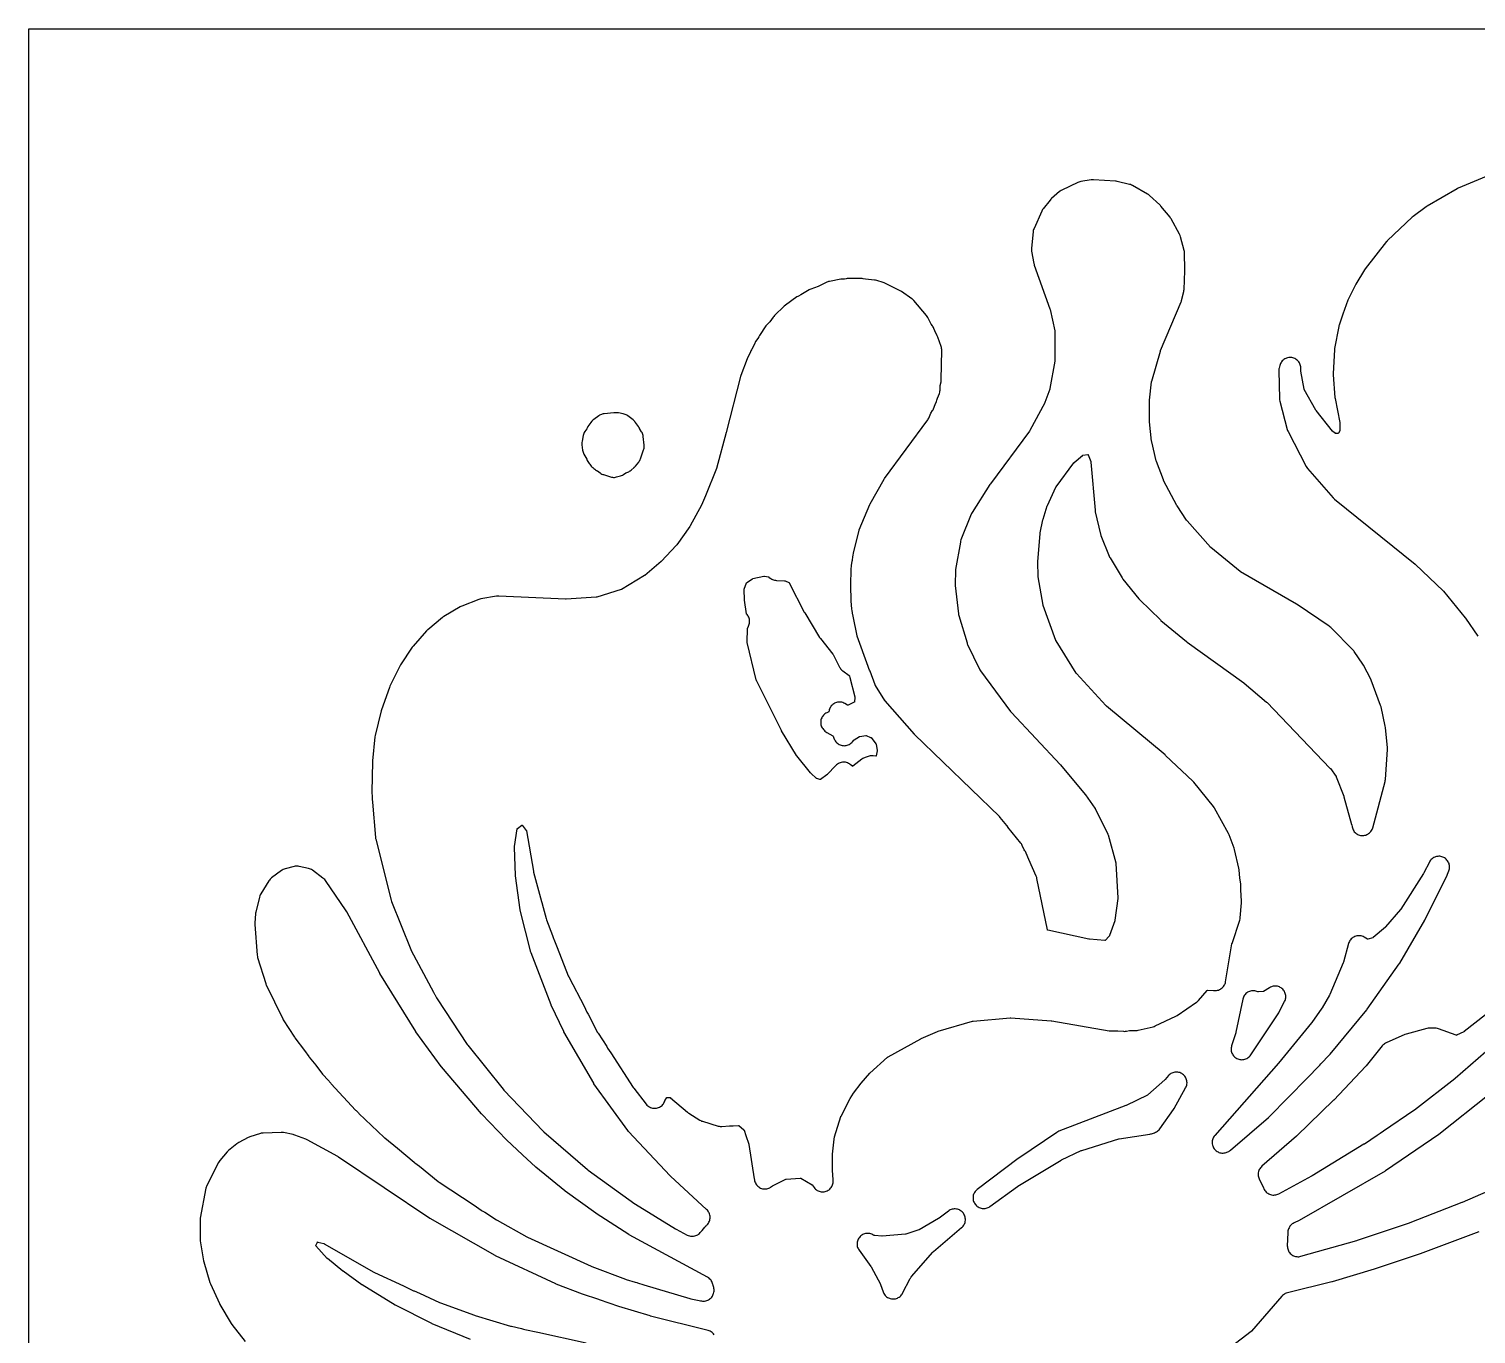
# Model space of a CAD drawing. Header units: millimetres. Extents: x 0 to 300, y 0 to 300.
# Drawn here: x 0 to 163.5, y 152.6 to 300 of the extents above; entities that cross this region are included whole.
import ezdxf

# ---------------------------------------------------------------- set-up
doc = ezdxf.new("R2010")
doc.units = ezdxf.units.MM
doc.layers.add('CUT', color=7, linetype='CONTINUOUS')

msp = doc.modelspace()

# ---------------------------------------------------------------- linework, layer by layer
at = {"layer": 'CUT'}
for points in [[(299.6689, 299.9986), (299.6703, 299.9705), (299.6703, 0.0295), (299.6689, 0.0014), (299.6408, 0), (150.7335, 0), (147.8556, 0), (0.0295, 0), (0.0014, 0.0014), (0, 0.0295), (0, 299.9705), (0.0014, 299.9986), (0.0295, 300), (149.1219, 300), (151.6802, 300), (299.6408, 300)], [(62.7457, 189.5349), (63.0063, 189.0063), (63.0418, 188.9397), (63.1722, 188.7125), (64.2396, 186.6539), (64.2982, 186.553), (65.2743, 185.0488), (65.3322, 184.9479), (65.3746, 184.8794), (65.7308, 184.3453), (68.2659, 180.4384), (68.327, 180.3527), (69.744, 178.5394), (69.821, 178.4502), (69.9064, 178.3691), (69.9993, 178.2967), (70.0988, 178.2337), (70.2041, 178.1808), (70.314, 178.1385), (70.4275, 178.1072), (70.5436, 178.0871), (70.6611, 178.0786), (70.7788, 178.0815), (70.8957, 178.0961), (71.0106, 178.122), (71.1224, 178.159), (71.23, 178.2068), (71.3325, 178.265), (71.4287, 178.3329), (71.5178, 178.4099), (71.5989, 178.4953), (71.6713, 178.5882), (71.7342, 178.6878), (71.7871, 178.793), (71.8294, 178.9029), (71.8397, 178.9402), (71.8487, 178.9675), (71.8516, 178.9762), (71.8672, 179.0032), (72.0511, 179.288), (72.0678, 179.3112), (72.0963, 179.3103), (72.4337, 179.2834), (72.4645, 179.2793), (72.4891, 179.2602), (74.3843, 177.6244), (74.4594, 177.5646), (74.539, 177.511), (75.7962, 176.7367), (75.888, 176.6855), (75.9839, 176.6426), (76.0831, 176.6083), (77.8754, 176.0747), (77.9779, 176.049), (78.0822, 176.0324), (78.1876, 176.0251), (78.2933, 176.0271), (79.1337, 176.0801), (79.5462, 176.1061), (80.1536, 176.1444), (80.1823, 176.1448), (80.2048, 176.127), (80.7585, 175.644), (80.7808, 175.6225), (80.7924, 175.5938), (80.9907, 175.0166), (81.3312, 174.0257), (81.3387, 174.0001), (81.3439, 173.974), (81.9393, 170.1131), (81.9514, 170.0346), (81.9591, 169.9848), (81.9831, 169.868), (82.0185, 169.7542), (82.0651, 169.6445), (82.1223, 169.54), (82.1896, 169.4416), (82.2663, 169.3504), (82.3518, 169.2673), (82.445, 169.193), (82.5451, 169.1284), (82.6512, 169.074), (82.7621, 169.0304), (82.8768, 168.998), (82.9941, 168.9772), (83.113, 168.9681), (83.2321, 168.9708), (83.3504, 168.9854), (83.4667, 169.0116), (83.5798, 169.0492), (83.6886, 169.0978), (83.792, 169.157), (83.8891, 169.2262), (83.9943, 169.3093), (85.5059, 170.0576), (85.5319, 170.069), (85.5601, 170.0725), (87.1303, 170.196), (87.1605, 170.1968), (87.1873, 170.1827), (88.4787, 169.4176), (88.7093, 169.1143), (88.7849, 169.0244), (88.8688, 168.9423), (88.9604, 168.8689), (89.0588, 168.8047), (89.1629, 168.7505), (89.2718, 168.7067), (89.3845, 168.6737), (89.4999, 168.6519), (89.6168, 168.6415), (89.7342, 168.6426), (89.851, 168.6551), (89.9659, 168.679), (90.078, 168.714), (90.1861, 168.7598), (90.2892, 168.816), (90.3864, 168.8819), (90.4766, 168.957), (90.559, 169.0406), (90.6329, 169.1319), (90.6976, 169.2299), (90.7523, 169.3337), (90.7966, 169.4425), (90.8301, 169.555), (90.8524, 169.6703), (90.8634, 169.7872), (90.8629, 169.9046), (90.8509, 170.0214), (90.8491, 170.0299), (90.7834, 171.037), (90.7738, 172.0993), (90.7709, 172.4258), (90.77, 172.5243), (90.7667, 172.8926), (90.9582, 174.5939), (90.9583, 174.5944), (90.9599, 174.602), (90.9614, 174.6091), (91.0166, 174.8735), (91.7262, 177.1452), (91.7315, 177.1598), (91.733, 177.1634), (91.7342, 177.1664), (91.7368, 177.1726), (91.7394, 177.179), (91.7456, 177.1925), (92.7638, 179.1778), (93.151, 179.803), (94.0024, 180.9186), (94.9789, 182.0364), (97.0085, 183.8371), (97.0337, 183.8571), (97.0608, 183.8743), (100.7462, 185.938), (100.8026, 185.9658), (102.6408, 186.7549), (102.7099, 186.7797), (106.5981, 187.9104), (106.6268, 187.9172), (106.656, 187.9211), (110.8658, 188.2834), (110.8892, 188.2845), (110.9126, 188.2838), (115.4995, 187.9585), (115.5587, 187.9513), (122.0244, 186.8393), (122.1365, 186.8254), (122.2495, 186.8222), (122.9979, 186.8357), (123.6414, 186.7751), (123.7527, 186.7698), (123.864, 186.7748), (123.9744, 186.7902), (124.3489, 186.8602), (125.0696, 186.8732), (125.1965, 186.8823), (125.3217, 186.9047), (126.9873, 187.2951), (127.1086, 187.3304), (127.2256, 187.3782), (129.5691, 188.4842), (129.6515, 188.527), (129.7304, 188.5762), (131.9026, 190.0489), (131.9885, 190.1129), (132.0683, 190.1844), (132.1415, 190.2626), (133.1032, 191.3883), (133.1231, 191.4094), (133.1522, 191.4101), (133.8042, 191.3928), (133.8684, 191.3879), (133.917, 191.3818), (134.0355, 191.3787), (134.1537, 191.3873), (134.2704, 191.4075), (134.3847, 191.4391), (134.4952, 191.4818), (134.601, 191.5352), (134.701, 191.5988), (134.7942, 191.672), (134.8798, 191.754), (134.9569, 191.844), (135.0247, 191.9412), (135.0826, 192.0446), (135.13, 192.1532), (135.1665, 192.266), (135.1916, 192.3818), (135.9028, 196.6639), (135.9075, 196.6868), (135.914, 196.7092), (136.7878, 199.3412), (136.8235, 199.4737), (136.8439, 199.6094), (136.9978, 201.2818), (137.0028, 201.3844), (136.999, 201.4871), (136.8969, 202.768), (136.9105, 203.2064), (136.9085, 203.3222), (136.8953, 203.4373), (136.7942, 204.0553), (136.7169, 205.0254), (136.69, 205.1995), (136.2039, 207.3087), (136.1556, 207.4672), (135.58, 208.975), (135.5103, 209.1254), (133.9404, 211.9787), (133.8854, 212.0689), (133.8228, 212.1539), (131.599, 214.909), (131.4889, 215.028), (128.4056, 217.9382), (128.3505, 217.987), (121.7279, 223.5112), (121.6705, 223.566), (118.3446, 227.1859), (118.3268, 227.2072), (118.3111, 227.2299), (116.0427, 230.8638), (116.0277, 230.891), (116.0155, 230.9197), (114.5792, 234.8564), (114.5709, 234.8826), (114.5652, 234.9095), (114.028, 238.1128), (114.0202, 238.1892), (113.9608, 239.7496), (113.9624, 239.8217), (114.2254, 243.0106), (114.2367, 243.087), (114.5542, 244.5679), (114.5694, 244.625), (115.0463, 246.1151), (115.0739, 246.1855), (116.0228, 248.2218), (116.0368, 248.2483), (116.0534, 248.2732), (118.0506, 250.9754), (118.0716, 251.0007), (118.0953, 251.0236), (119.0152, 251.8203), (119.0381, 251.8383), (119.0668, 251.8433), (119.6212, 251.9122), (119.6485, 251.9143), (119.6596, 251.8891), (119.955, 251.1223), (119.9638, 251.0959), (119.9675, 251.0682), (120.4427, 245.6338), (120.4693, 245.4665), (121.0549, 242.9483), (121.079, 242.8603), (121.1096, 242.7743), (122.0445, 240.4374), (122.0848, 240.3476), (122.1324, 240.2613), (123.506, 237.9944), (123.5959, 237.8657), (125.4011, 235.6138), (125.4999, 235.5049), (127.8166, 233.2471), (127.8889, 233.1822), (130.7698, 230.797), (130.8346, 230.747), (137.2596, 226.1283), (137.2971, 226.099), (139.8228, 223.9602), (139.8679, 223.9178), (146.9773, 216.5114), (147.0317, 216.446), (147.6661, 215.5628), (147.68, 215.5416), (147.6901, 215.5184), (148.5391, 213.3223), (148.5578, 213.2657), (149.4212, 210.1405), (149.432, 210.0944), (149.4774, 209.8591), (149.5059, 209.743), (149.5457, 209.6303), (149.5966, 209.5222), (149.658, 209.4196), (149.7293, 209.3237), (149.8098, 209.2353), (149.8987, 209.1554), (149.9951, 209.0847), (150.098, 209.024), (150.2065, 208.9738), (150.3195, 208.9346), (150.4357, 208.9069), (150.5542, 208.8909), (150.6736, 208.8867), (150.7929, 208.8944), (150.9108, 208.914), (151.0262, 208.9452), (151.1379, 208.9877), (151.2449, 209.0412), (151.3459, 209.105), (151.4402, 209.1785), (151.5266, 209.2611), (151.6044, 209.3518), (151.6728, 209.4498), (151.7311, 209.5542), (151.7787, 209.6638), (151.8152, 209.7777), (153.2017, 214.9825), (153.2262, 215.0964), (153.2395, 215.2121), (153.4645, 218.6076), (153.467, 218.7051), (153.4616, 218.8025), (153.2396, 221.0947), (153.219, 221.2284), (152.7536, 223.4196), (152.7316, 223.5068), (152.7032, 223.5922), (151.6389, 226.4253), (151.578, 226.5611), (150.7579, 228.1231), (150.6906, 228.2358), (149.7307, 229.6606), (149.6632, 229.7513), (149.5875, 229.8351), (147.0603, 232.3836), (146.9743, 232.4623), (146.881, 232.5323), (143.2624, 234.9821), (143.1919, 235.0263), (136.8902, 238.683), (136.8705, 238.6955), (136.8518, 238.7095), (133.5156, 241.4163), (133.4969, 241.4328), (133.4797, 241.4507), (130.832, 244.4515), (130.7845, 244.513), (129.7042, 246.1154), (129.6698, 246.1732), (128.1886, 249.0118), (128.1599, 249.0756), (127.3705, 251.147), (127.3473, 251.2224), (126.8401, 253.3656), (126.8274, 253.4401), (126.5956, 255.6141), (126.5922, 255.6774), (126.5911, 257.9984), (126.5948, 258.0654), (126.8289, 260.1545), (126.8327, 260.1796), (126.8388, 260.2043), (127.8255, 263.6185), (127.8491, 263.6852), (130.1598, 269.1581), (130.1942, 269.2498), (130.2209, 269.3439), (130.4602, 270.3373), (130.4812, 270.4466), (130.492, 270.5574), (130.5997, 272.6789), (130.6007, 272.7751), (130.5434, 274.716), (130.5314, 274.8536), (130.5036, 274.989), (130.0931, 276.5329), (130.0472, 276.6712), (129.9848, 276.803), (129.0269, 278.5443), (128.9714, 278.6355), (128.9079, 278.7214), (127.8861, 279.9824), (127.8266, 280.0505), (127.7621, 280.1139), (126.5747, 281.1961), (126.4705, 281.2809), (126.3575, 281.3535), (124.6546, 282.3175), (124.5525, 282.369), (124.446, 282.4106), (124.336, 282.4419), (122.9359, 282.7684), (122.8391, 282.7869), (122.7412, 282.7973), (120.2656, 282.9582), (120.1292, 282.9593), (119.9936, 282.945), (118.8314, 282.7544), (118.7221, 282.7312), (118.6153, 282.6979), (118.5122, 282.6548), (116.6976, 281.7958), (116.6024, 281.7453), (116.5122, 281.6866), (116.4275, 281.62), (115.5212, 280.8385), (115.4401, 280.7617), (115.3665, 280.6777), (114.5806, 279.6917), (114.5207, 279.6097), (114.468, 279.523), (114.4228, 279.432), (113.5445, 277.4604), (113.4991, 277.342), (113.4664, 277.2195), (113.4469, 277.0941), (113.2582, 275.2475), (113.252, 275.1355), (113.2563, 275.0234), (113.271, 274.9122), (113.5225, 273.5204), (113.5439, 273.4243), (113.5732, 273.3303), (115.339, 268.3825), (115.3598, 268.3102), (115.8936, 265.8914), (115.8988, 265.8594), (115.9006, 265.8271), (115.902, 262.5125), (115.9008, 262.4857), (115.8972, 262.4591), (115.338, 259.3679), (115.3325, 259.3436), (115.3251, 259.3199), (114.78, 257.8036), (114.7717, 257.783), (114.7619, 257.7631), (113.0868, 254.6481), (113.0397, 254.5741), (108.6151, 248.6314), (108.5643, 248.5576), (106.5494, 245.3816), (106.4937, 245.284), (106.4474, 245.1816), (105.2935, 242.2758), (105.2537, 242.1583), (105.2263, 242.0374), (104.6927, 238.9513), (104.6759, 238.7881), (104.6247, 237.3006), (104.6249, 237.2112), (104.6319, 237.1221), (104.9974, 233.9474), (105.0146, 233.8407), (105.0413, 233.736), (105.9815, 230.64), (106.0112, 230.5538), (106.0475, 230.4701), (107.3788, 227.6915), (107.4323, 227.5921), (107.4949, 227.4982), (110.8953, 222.8835), (110.9866, 222.7738), (116.5025, 216.9009), (116.5244, 216.8762), (119.3407, 213.5264), (119.3733, 213.4839), (120.4223, 211.982), (120.4345, 211.9631), (120.4452, 211.9434), (121.8866, 209.031), (121.8981, 209.0047), (121.907, 208.9774), (122.7806, 205.7898), (122.7872, 205.7597), (122.7907, 205.729), (123.0277, 201.8474), (123.0281, 201.8182), (123.0256, 201.7891), (122.6921, 199.3213), (122.6861, 199.2901), (122.6769, 199.2596), (122.0681, 197.5784), (122.0568, 197.5514), (122.0382, 197.5289), (121.5975, 197.0472), (121.5763, 197.0263), (121.5466, 197.0273), (119.8093, 197.1742), (119.7305, 197.1862), (115.1104, 198.2074), (115.0835, 198.2147), (115.0766, 198.2417), (113.8795, 204.0335), (113.8455, 204.1617), (113.7977, 204.2853), (112.9411, 206.1785), (112.6558, 206.9133), (112.6153, 207.0059), (112.5671, 207.0948), (112.5116, 207.1793), (112.4485, 207.2671), (112.2188, 207.7749), (112.1729, 207.8658), (112.1194, 207.9526), (112.0588, 208.0345), (110.5977, 209.8424), (110.5683, 209.8833), (110.4952, 209.9752), (110.4664, 210.0049), (109.7317, 210.914), (109.6334, 211.0215), (100.0601, 220.2982), (100.026, 220.3342), (96.7248, 224.1101), (96.7103, 224.128), (96.6973, 224.147), (95.6194, 225.8498), (95.604, 225.8774), (95.5915, 225.9065), (95.0168, 227.4688), (94.9708, 227.577), (94.9145, 227.6803), (94.8907, 227.7152), (94.8857, 227.7603), (94.8618, 227.8739), (94.827, 227.9846), (93.5681, 231.407), (93.561, 231.4289), (93.5556, 231.4513), (93.1097, 233.6661), (93.0426, 234.0101), (93.0284, 234.0826), (92.994, 234.2592), (92.9508, 234.4804), (92.9494, 234.491), (92.8959, 235.3681), (92.8364, 237.2191), (92.8997, 238.9566), (92.9413, 239.4094), (93.0101, 239.8804), (93.0279, 240.0024), (93.0802, 240.3601), (93.1712, 240.9826), (93.7759, 243.332), (93.803, 243.413), (95.0001, 246.2883), (95.0333, 246.3559), (96.6323, 249.1467), (96.6689, 249.203), (101.5323, 255.8412), (101.5971, 255.9394), (101.652, 256.0435), (101.9027, 256.5813), (102.0885, 256.8985), (102.1344, 256.9847), (102.1732, 257.0745), (102.3645, 257.5722), (102.5307, 257.9286), (102.5803, 258.0528), (102.6158, 258.1816), (102.6378, 258.2829), (102.8493, 258.8331), (102.8894, 258.9572), (102.9158, 259.0848), (102.9282, 259.2146), (102.9489, 259.7196), (103.0401, 260.1407), (103.0595, 260.2582), (103.0671, 260.377), (103.1163, 263.7056), (103.1133, 263.809), (103.1015, 263.9119), (103.0808, 264.0133), (103.0515, 264.1126), (102.6863, 265.1775), (102.6192, 265.3354), (102.3351, 265.8899), (102.2303, 266.1804), (102.1864, 266.286), (102.1326, 266.3869), (102.0694, 266.4823), (101.9437, 266.6539), (101.5565, 267.4097), (101.4846, 267.5317), (101.3989, 267.6443), (99.9554, 269.3254), (99.8874, 269.3983), (99.8135, 269.4653), (99.7344, 269.5259), (98.5883, 270.3303), (98.5111, 270.3802), (98.4302, 270.4241), (96.688, 271.2843), (96.6038, 271.3219), (96.517, 271.353), (95.7783, 271.5855), (95.653, 271.6177), (95.525, 271.6361), (94.498, 271.728), (94.2349, 271.7785), (94.1224, 271.7946), (94.0088, 271.8), (92.5387, 271.8), (92.427, 271.7948), (92.3162, 271.7792), (92.1385, 271.7457), (91.9159, 271.7426), (91.8126, 271.7367), (91.7102, 271.7219), (90.4476, 271.4836), (90.3447, 271.4595), (90.2443, 271.4264), (90.1473, 271.3845), (89.1708, 270.9119), (88.3413, 270.6111), (88.2366, 270.5674), (88.1365, 270.514), (87.2123, 269.9638), (86.9347, 269.8294), (86.844, 269.7806), (86.7579, 269.7242), (85.4652, 268.7966), (85.3351, 268.6886), (84.2156, 267.6172), (84.1378, 267.5354), (84.0681, 267.4467), (83.6951, 266.9234), (83.4014, 266.6287), (83.3251, 266.5446), (83.2571, 266.4536), (82.5318, 265.3809), (82.4494, 265.239), (82.3478, 265.0329), (82.094, 264.6768), (82.0389, 264.592), (81.991, 264.5029), (81.6543, 263.8069), (81.6145, 263.7396), (81.5638, 263.6445), (81.5218, 263.5452), (81.5027, 263.4935), (81.1832, 262.833), (81.1388, 262.729), (80.44, 260.8518), (80.4032, 260.7348), (78.7631, 254.4182), (77.6584, 250.3367), (76.4249, 247.2529), (75.9705, 246.2073), (74.6919, 243.8696), (74.6552, 243.8107), (73.1754, 241.7217), (73.1249, 241.6596), (71.4797, 239.8937), (71.4272, 239.8438), (69.5714, 238.2808), (69.5529, 238.2665), (69.5335, 238.2536), (66.9503, 236.6908), (66.9288, 236.6789), (66.9056, 236.6707), (64.1619, 235.8308), (64.1288, 235.8227), (64.095, 235.8184), (60.6996, 235.5841), (60.6304, 235.5833), (53.091, 235.9345), (52.9591, 235.9334), (52.8282, 235.9178), (51.0634, 235.6088), (50.9504, 235.5834), (50.8405, 235.5472), (48.8876, 234.7978), (48.7965, 234.7585), (48.709, 234.7118), (46.8746, 233.6327), (46.7916, 233.5792), (46.7134, 233.5191), (45.0577, 232.1352), (44.9909, 232.0749), (44.9288, 232.0099), (43.4014, 230.2844), (43.3007, 230.1534), (41.9719, 228.1548), (41.8947, 228.0206), (40.7776, 225.7528), (40.7231, 225.6237), (39.82, 223.0778), (39.7847, 222.9593), (39.1143, 220.1938), (39.0871, 220.0365), (38.8006, 217.3105), (38.7942, 217.2058), (38.7359, 213.8325), (38.7396, 213.7164), (38.7693, 213.3434), (38.768, 213.1755), (38.7776, 213.0144), (38.8253, 212.6414), (39.1423, 208.6639), (39.1546, 208.5637), (39.1752, 208.4649), (40.9135, 201.5945), (40.9637, 201.4406), (43.144, 196.0266), (43.1981, 195.9105), (45.714, 191.1891), (45.8246, 190.9759), (45.8598, 190.9155), (46.0529, 190.5532), (46.1108, 190.4558), (49.5216, 185.2959), (49.5851, 185.2087), (53.5681, 180.2227), (53.6411, 180.1395), (58.1028, 175.5038), (58.1809, 175.4297), (63.0854, 171.1733), (63.1694, 171.1067), (68.4613, 167.2856), (68.5338, 167.2371), (73.0483, 164.4527), (73.129, 164.4071), (74.3784, 163.7639), (74.4897, 163.7137), (74.6055, 163.6749), (74.7246, 163.6482), (74.8458, 163.6337), (74.9679, 163.6316), (75.0895, 163.6419), (75.2095, 163.6645), (75.3265, 163.6991), (75.4395, 163.7455), (75.5471, 163.8031), (75.6483, 163.8714), (75.7421, 163.9496), (75.8274, 164.0369), (75.8465, 164.0586), (75.8881, 164.1056), (75.9205, 164.1424), (75.9271, 164.1499), (76.0409, 164.2789), (76.3717, 164.6537), (76.4961, 164.7947), (76.5148, 164.8158), (76.5206, 164.8224), (76.5463, 164.8515), (76.5585, 164.8654), (76.6053, 164.9127), (76.6857, 165.0026), (76.7566, 165.1001), (76.8174, 165.2043), (76.8675, 165.314), (76.9062, 165.4283), (76.9333, 165.5458), (76.9485, 165.6654), (76.9516, 165.786), (76.9426, 165.9063), (76.9215, 166.0251), (76.8886, 166.1411), (76.8443, 166.2533), (76.7889, 166.3604), (76.723, 166.4615), (76.6473, 166.5554), (76.5626, 166.6412), (72.4614, 170.3984), (72.4283, 170.4312), (67.7492, 175.4402), (67.6437, 175.5772), (63.8352, 180.8524), (63.8019, 180.9039), (60.4462, 186.7245), (60.4251, 186.7644), (59.0031, 189.7257), (58.9842, 189.7694), (56.7222, 195.6296), (56.7001, 195.6993), (55.507, 200.4419), (55.4946, 200.5055), (54.9631, 204.3216), (54.9578, 204.3824), (54.8401, 207.5877), (54.8404, 207.6158), (54.8433, 207.6437), (55.1478, 209.6432), (55.1535, 209.6715), (55.1759, 209.6898), (55.67, 210.0542), (55.6941, 210.0702), (55.7137, 210.0488), (56.1866, 209.4755), (56.205, 209.4506), (56.2117, 209.4205), (56.9819, 204.8744), (57.0068, 204.7613), (57.9024, 201.4533), (57.9381, 201.307), (57.9646, 201.2149), (57.9772, 201.177), (58.4311, 199.5001), (58.471, 199.379), (59.1576, 197.6124), (59.2784, 197.2474), (59.3086, 197.1663), (59.6842, 196.2574), (60.9302, 193.0514), (60.9834, 192.9338)], [(64.5634, 256.4123), (64.467, 256.36), (64.3758, 256.2991), (63.8015, 255.8765), (63.6965, 255.7896), (63.602, 255.6914), (63.5804, 255.6631), (63.564, 255.647), (63.4801, 255.544), (63.1533, 255.094), (63.0952, 255.006), (63.045, 254.9133), (63.0091, 254.8302), (62.7943, 254.5133), (62.7321, 254.4108), (62.6804, 254.3026), (62.6398, 254.1898), (62.6106, 254.0735), (62.4831, 253.4307), (62.4647, 253.3013), (62.4605, 253.1707), (62.4705, 253.0404), (62.5544, 252.4046), (62.5754, 252.2891), (62.6076, 252.1762), (62.6507, 252.0669), (62.7043, 251.9625), (63.0185, 251.417), (63.033, 251.372), (63.0793, 251.2507), (63.1384, 251.1351), (63.2097, 251.0266), (63.2923, 250.9264), (63.328, 250.8877), (63.3416, 250.8664), (63.3762, 250.8219), (63.377, 250.8204), (63.444, 250.715), (63.5216, 250.6172), (63.6089, 250.528), (63.705, 250.4484), (63.7909, 250.3845), (63.8218, 250.3509), (63.9149, 250.2601), (64.0173, 250.1799), (64.1277, 250.1112), (64.2125, 250.0706), (64.5152, 249.8452), (64.6195, 249.7756), (64.7305, 249.7174), (64.847, 249.671), (64.8923, 249.6583), (64.8995, 249.6556), (65.6992, 249.4014), (65.8125, 249.3714), (65.9282, 249.3526), (66.0453, 249.3452), (66.1625, 249.3492), (66.2787, 249.3646), (66.3929, 249.3913), (66.8408, 249.5195), (66.9586, 249.56), (67.0716, 249.6124), (67.1785, 249.6762), (67.4398, 249.8513), (67.5383, 249.8789), (67.6481, 249.9218), (67.7532, 249.9752), (67.8526, 250.0387), (67.9062, 250.0809), (67.9243, 250.0923), (68.0289, 250.1759), (68.3571, 250.4696), (68.3724, 250.485), (68.4317, 250.5415), (68.4331, 250.543), (68.4342, 250.544), (68.512, 250.6292), (68.8847, 251.0788), (68.9486, 251.1632), (69.0048, 251.2528), (69.0529, 251.3471), (69.0925, 251.4452), (69.4442, 252.4418), (69.4752, 252.5438), (69.497, 252.6481), (69.5095, 252.7539), (69.5125, 252.8604), (69.5061, 252.9667), (69.4009, 253.9674), (69.3835, 254.0808), (69.3553, 254.1921), (69.3165, 254.3001), (69.2677, 254.404), (69.2091, 254.5027), (69.0112, 254.8028), (69.0064, 254.8172), (68.9646, 254.9134), (68.9146, 255.0055), (68.8568, 255.093), (68.5293, 255.544), (68.4562, 255.6338), (68.4377, 255.6587), (68.3471, 255.756), (68.2463, 255.8427), (67.6518, 256.2994), (67.5593, 256.3638), (67.4611, 256.4193), (67.3581, 256.4653), (67.2513, 256.5014), (67.1415, 256.5273), (66.6195, 256.625), (66.5122, 256.6401), (66.404, 256.6454), (66.2958, 256.641), (66.2412, 256.6363), (66.2291, 256.6364), (66.1229, 256.6274), (66.0926, 256.6235), (64.9841, 256.5281), (64.8754, 256.5137), (64.7684, 256.4895), (64.6642, 256.4556)], [(91.0195, 223.8334), (90.9152, 223.7727), (90.8176, 223.702), (90.7276, 223.6218), (90.6461, 223.5329), (90.5739, 223.4363), (90.5117, 223.333), (90.4603, 223.224), (90.42, 223.1103), (90.3914, 222.9932), (90.3772, 222.8918), (90.3756, 222.8834), (90.3502, 222.8696), (90.1219, 222.7601), (90.019, 222.7044), (89.922, 222.639), (89.8319, 222.5644), (89.7494, 222.4813), (89.6754, 222.3907), (89.6106, 222.2932), (89.5556, 222.19), (89.5109, 222.0818), (89.477, 221.9698), (89.4541, 221.8551), (89.4425, 221.7386), (89.4423, 221.6216), (89.4535, 221.5051), (89.476, 221.3903), (89.5096, 221.2782), (89.5539, 221.1699), (89.6086, 221.0664), (89.6731, 220.9688), (89.7468, 220.8779), (89.8378, 220.7763), (89.9295, 220.6843), (90.0306, 220.6029), (90.1399, 220.5328), (90.8199, 220.1471), (90.8437, 220.132), (90.8556, 220.1063), (90.9847, 219.7881), (91.0346, 219.6807), (91.0948, 219.5788), (91.1647, 219.4833), (91.2437, 219.3951), (91.331, 219.3152), (91.4258, 219.2443), (91.5271, 219.183), (91.6339, 219.132), (91.7452, 219.0918), (91.86, 219.0628), (91.977, 219.0452), (92.0952, 219.0392), (92.2135, 219.0449), (92.3306, 219.0622), (92.4454, 219.091), (92.5568, 219.1309), (92.6638, 219.1817), (92.7652, 219.2427), (92.8601, 219.3134), (92.9476, 219.3931), (93.0269, 219.4811), (93.1717, 219.6587), (93.1942, 219.6834), (93.2217, 219.7025), (93.8262, 220.073), (93.8532, 220.0877), (93.8834, 220.0934), (94.5339, 220.1824), (94.5642, 220.1849), (94.5931, 220.1752), (95.0829, 219.9808), (95.1112, 219.9679), (95.1317, 219.9446), (95.6805, 219.251), (95.6968, 219.2283), (95.7036, 219.2013), (95.8428, 218.5121), (95.8474, 218.4805), (95.8418, 218.4489), (95.7117, 217.8984), (95.7036, 217.8704), (95.6744, 217.8713), (95.3673, 217.8969), (95.2506, 217.9009), (95.134, 217.8936), (95.0187, 217.8749), (94.9058, 217.8452), (94.4796, 217.7104), (94.3793, 217.6736), (94.2827, 217.6282), (94.1905, 217.5743), (94.1035, 217.5124), (93.0774, 216.7121), (93.0546, 216.6961), (93.0322, 216.7126), (92.7925, 216.9083), (92.6958, 216.9795), (92.5924, 217.0407), (92.4835, 217.0913), (92.37, 217.1307), (92.2532, 217.1586), (92.1342, 217.1746), (92.0142, 217.1787), (91.8943, 217.1707), (91.7759, 217.1508), (91.66, 217.1192), (91.5479, 217.0762), (91.4406, 217.0221), (91.3393, 216.9576), (91.2449, 216.8833), (91.1585, 216.8), (90.192, 215.77), (90.1688, 215.7478), (90.1433, 215.7282), (89.4067, 215.2221), (89.3817, 215.2067), (89.3532, 215.2139), (89.024, 215.3154), (88.9935, 215.3267), (88.9682, 215.3472), (88.3136, 215.942), (88.2967, 215.9587), (88.2811, 215.9766), (86.7551, 217.8841), (86.7107, 217.9476), (85.0256, 220.7247), (85.002, 220.7675), (82.175, 226.4194), (82.1614, 226.4511), (82.1515, 226.4841), (81.1568, 230.677), (81.152, 230.7017), (81.1514, 230.7267), (81.1806, 232.2712), (81.183, 232.3033), (81.1954, 232.3329), (81.2953, 232.5386), (81.3407, 232.645), (81.3757, 232.7553), (81.3999, 232.8685), (81.4131, 232.9835), (81.4152, 233.0992), (81.4061, 233.2145), (81.3859, 233.3285), (81.3548, 233.44), (81.3132, 233.5479), (81.2613, 233.6514), (81.1998, 233.7494), (81.129, 233.841), (81.0871, 233.8902), (81.0704, 233.9118), (81.0649, 233.9385), (80.8286, 235.4657), (80.8217, 235.5433), (80.7955, 236.6618), (80.7962, 236.6907), (80.8052, 236.7181), (81.0776, 237.4319), (81.0901, 237.4601), (81.1151, 237.4784), (81.7413, 237.8872), (81.7645, 237.9009), (81.7904, 237.9079), (83.0241, 238.1801), (83.0511, 238.1848), (83.0783, 238.182), (83.5407, 238.112), (83.5719, 238.1056), (83.5975, 238.0868), (83.7282, 237.9795), (83.818, 237.9126), (83.9136, 237.8544), (84.0142, 237.8053), (84.1189, 237.7658), (84.2268, 237.7363), (84.3371, 237.7169), (84.4486, 237.7079), (85.3638, 237.6768), (85.3912, 237.6746), (85.4169, 237.6651), (85.8472, 237.4818), (85.8736, 237.469), (85.8882, 237.4437), (87.5942, 234.1185), (87.6366, 234.0428), (89.3226, 231.2701), (89.4111, 231.1437), (90.8242, 229.3783), (90.842, 229.3535), (90.8572, 229.327), (91.5751, 227.9157), (91.6298, 227.8193), (91.6932, 227.7284), (91.7647, 227.6438), (91.8437, 227.5661), (91.9296, 227.496), (92.6583, 226.9552), (92.6808, 226.9368), (92.7009, 226.9068), (92.7044, 226.8726), (92.7279, 226.7573), (93.2919, 224.5508), (93.2981, 224.5195), (93.2976, 224.4876), (93.2614, 223.9785), (93.258, 223.9501), (93.2326, 223.9371), (92.5337, 223.6208), (92.5077, 223.6105), (92.4829, 223.6235), (92.1752, 223.8032), (92.0682, 223.8587), (91.9561, 223.9032), (91.8401, 223.9362), (91.7214, 223.9574), (91.6012, 223.9666), (91.4807, 223.9637), (91.361, 223.9487), (91.2435, 223.9218), (91.1293, 223.8832)], [(148.4736, 194.5196), (146.9454, 190.9334), (146.9118, 190.8665), (146.0789, 189.4377), (146.054, 189.3985), (144.9344, 187.7801), (144.9042, 187.74), (141.1583, 183.1915), (141.1457, 183.1767), (133.9662, 175.0131), (133.8941, 174.9227), (133.831, 174.8257), (133.7776, 174.7231), (133.7343, 174.6158), (133.7015, 174.5049), (133.6795, 174.3913), (133.6686, 174.2761), (133.6689, 174.1604), (133.6802, 174.0453), (133.7026, 173.9318), (133.7359, 173.821), (133.7796, 173.7139), (133.8335, 173.6115), (133.897, 173.5147), (133.9694, 173.4246), (134.0503, 173.3418), (134.1387, 173.2672), (134.2339, 173.2015), (134.335, 173.1452), (134.441, 173.0989), (134.551, 173.0631), (134.664, 173.038), (134.7788, 173.0239), (134.8945, 173.021), (135.0099, 173.0292), (135.124, 173.0484), (135.2356, 173.0786), (135.3439, 173.1194), (135.4318, 173.1574), (135.5397, 173.2106), (135.6416, 173.2744), (135.7367, 173.348), (140.0324, 177.0339), (140.1103, 177.107), (144.387, 181.4947), (145.7599, 182.875), (145.8321, 182.9543), (145.9616, 183.1102), (146.9284, 184.1021), (146.9954, 184.1768), (151.1278, 189.1948), (151.1806, 189.2638), (154.8137, 194.391), (154.8702, 194.4786), (157.7016, 199.3158), (157.7432, 199.3932), (160.2078, 204.4137), (160.2496, 204.509), (160.4052, 204.9107), (160.4422, 205.0221), (160.4682, 205.1367), (160.4828, 205.2532), (160.486, 205.3706), (160.4776, 205.4877), (160.4579, 205.6034), (160.427, 205.7167), (160.3851, 205.8264), (160.3327, 205.9315), (160.2703, 206.031), (160.1985, 206.1239), (160.1179, 206.2093), (160.0294, 206.2864), (159.9337, 206.3546), (159.8319, 206.413), (159.7248, 206.4612), (159.6135, 206.4987), (159.4991, 206.5252), (159.3827, 206.5403), (159.2653, 206.544), (159.1481, 206.5362), (159.0323, 206.517), (158.9189, 206.4866), (158.809, 206.4452), (158.7036, 206.3933), (158.6039, 206.3313), (158.5107, 206.2599), (158.4249, 206.1797), (158.3474, 206.0915), (158.2788, 205.9962), (158.2199, 205.8946), (157.5839, 204.6624), (157.5577, 204.6167), (154.99, 200.5601), (154.9774, 200.5418), (154.9635, 200.5244), (153.2689, 198.5647), (153.2533, 198.548), (153.2365, 198.5325), (151.8599, 197.361), (151.8343, 197.3415), (151.8037, 197.3312), (151.2751, 197.1846), (151.2469, 197.1783), (151.221, 197.1913), (150.8314, 197.4119), (150.7233, 197.4661), (150.6104, 197.5091), (150.4936, 197.5406), (150.3743, 197.5601), (150.2537, 197.5676), (150.1329, 197.5629), (150.0132, 197.546), (149.8958, 197.5172), (149.7819, 197.4767), (149.6726, 197.425), (149.5691, 197.3625), (149.4724, 197.29), (149.3835, 197.2081), (149.3033, 197.1176), (149.2326, 197.0196), (149.1722, 196.9149), (149.1225, 196.8047), (149.0842, 196.69), (148.4996, 194.5936)], [(33.3173, 204.0061), (33.2161, 204.09), (32.0269, 204.9703), (31.9203, 205.0407), (31.8068, 205.0994), (31.6877, 205.1457), (31.5644, 205.1791), (30.5124, 205.4047), (30.4022, 205.423), (30.2908, 205.4309), (30.1792, 205.4285), (30.0682, 205.4158), (29.9589, 205.3927), (28.9389, 205.1275), (28.828, 205.0929), (28.721, 205.0477), (28.6189, 204.9924), (28.5226, 204.9274), (27.4079, 204.0946), (27.3226, 204.0245), (27.244, 203.9468), (27.173, 203.8623), (27.11, 203.7715), (26.1854, 202.2994), (26.1228, 202.1865), (26.0726, 202.0676), (26.0354, 201.944), (25.6193, 200.2278), (25.6003, 200.1331), (25.589, 200.0372), (25.5123, 199.042), (25.5088, 198.949), (25.5124, 198.856), (25.7864, 195.3609), (25.8043, 195.2284), (25.8367, 195.0987), (26.7446, 192.1762), (26.7751, 192.0897), (26.8121, 192.0058), (28.6715, 188.1965), (28.738, 188.0779), (29.9971, 186.1027), (30.0557, 186.0189), (31.1284, 184.6159), (31.6103, 183.9204), (31.6697, 183.8418), (32.393, 182.9619), (33.1799, 181.9329), (33.2522, 181.8469), (33.7694, 181.2877), (34.0879, 180.9003), (34.1367, 180.8445), (36.9028, 177.8747), (36.9575, 177.8196), (37.1111, 177.6747), (37.2163, 177.561), (37.2714, 177.5052), (40.1372, 174.7863), (40.2054, 174.7264), (41.6418, 173.5566), (43.5068, 171.981), (43.5841, 171.9209), (44.1183, 171.5397), (46.2446, 169.808), (46.342, 169.7365), (50.2967, 167.13), (51.0789, 166.5717), (51.2094, 166.4907), (51.5157, 166.3266), (52.8047, 165.477), (52.8814, 165.4305), (56.2316, 163.5655), (56.3166, 163.5225), (63.4968, 160.2416), (63.575, 160.2091), (67.4075, 158.7753), (67.4839, 158.7496), (68.4972, 158.4463), (68.6567, 158.3884), (68.7394, 158.3617), (69.48, 158.1521), (74.6675, 156.5995), (74.7783, 156.572), (75.7306, 156.3832), (75.8693, 156.344), (75.9844, 156.3175), (76.1015, 156.3024), (76.2195, 156.2989), (76.3372, 156.307), (76.4537, 156.3266), (76.5676, 156.3576), (76.6779, 156.3996), (76.7836, 156.4523), (76.8835, 156.5151), (76.9769, 156.5874), (77.0626, 156.6685), (77.14, 156.7577), (77.2082, 156.854), (77.2667, 156.9566), (77.3148, 157.0644), (77.352, 157.1764), (77.3781, 157.2916), (77.3927, 157.4087), (77.3958, 157.5267), (77.3935, 157.6248), (77.3855, 157.7378), (77.3669, 157.8495), (77.3378, 157.959), (77.2985, 158.0652), (77.2794, 158.105), (77.2644, 158.1804), (77.236, 158.2941), (77.1966, 158.4044), (77.1467, 158.5104), (77.0867, 158.611), (77.0171, 158.7053), (76.9386, 158.7924), (76.8521, 158.8714), (76.7582, 158.9415), (76.658, 159.0022), (67.8117, 163.7834), (67.7717, 163.807), (64.0651, 166.1984), (64.0384, 166.2167), (60.5835, 168.7194), (60.5554, 168.741), (57.281, 171.421), (57.2539, 171.4445), (55.7644, 172.8199), (53.9465, 174.5216), (51.1424, 177.4368), (51.1173, 177.4646), (46.6099, 182.7768), (46.5835, 182.8103), (43.7199, 186.718), (43.6935, 186.7572), (39.6417, 193.3117), (39.6229, 193.3444), (35.9153, 200.2837), (35.8441, 200.4004), (33.4893, 203.8077), (33.4088, 203.9116)], [(137.3681, 183.6246), (137.4795, 183.6654), (137.5864, 183.717), (137.6877, 183.7789), (137.7823, 183.8505), (137.8694, 183.9311), (137.9482, 184.0199), (138.127, 184.243), (138.1921, 184.3324), (141.1874, 188.8689), (141.2511, 188.9774), (141.8504, 190.1324), (141.8987, 190.2377), (141.9367, 190.3472), (141.9639, 190.4599), (141.9801, 190.5746), (141.9852, 190.6904), (141.9791, 190.8061), (141.9618, 190.9207), (141.9336, 191.0332), (141.8947, 191.1423), (141.8454, 191.2472), (141.7862, 191.3469), (141.7177, 191.4403), (141.6405, 191.5268), (141.5553, 191.6053), (141.4629, 191.6753), (141.3642, 191.7361), (141.2601, 191.787), (141.1516, 191.8277), (141.0397, 191.8577), (140.9253, 191.8768), (140.8097, 191.8848), (140.6939, 191.8815), (140.5789, 191.8671), (140.4658, 191.8417), (140.3557, 191.8055), (140.2496, 191.7589), (140.1485, 191.7022), (139.4713, 191.2783), (139.446, 191.2641), (139.4172, 191.2607), (138.8937, 191.2236), (138.8655, 191.223), (138.8373, 191.2367), (138.726, 191.2841), (138.6105, 191.3201), (138.492, 191.3443), (138.3716, 191.3564), (138.2506, 191.3563), (138.1302, 191.3441), (138.0117, 191.3198), (137.8962, 191.2836), (137.785, 191.2361), (137.6791, 191.1775), (137.5796, 191.1086), (137.4876, 191.0301), (137.404, 190.9426), (137.3296, 190.8472), (137.2652, 190.7448), (137.2114, 190.6364), (137.1688, 190.5232), (137.1378, 190.4062), (136.346, 186.6632), (136.3314, 186.6075), (135.8671, 185.1303), (135.8371, 185.0155), (135.8187, 184.8983), (135.8119, 184.7798), (135.8169, 184.6612), (135.8335, 184.5437), (135.8617, 184.4284), (135.9011, 184.3165), (135.9514, 184.209), (136.012, 184.1069), (136.0825, 184.0114), (136.162, 183.9233), (136.2499, 183.8435), (136.3451, 183.7728), (136.447, 183.7118), (136.5543, 183.6612), (136.6661, 183.6214), (136.7813, 183.5929), (136.8988, 183.5759), (137.0173, 183.5705), (137.1359, 183.577), (137.2532, 183.595)], [(107.4434, 166.8321), (107.5554, 166.7976), (107.6703, 166.7742), (107.7869, 166.7622), (107.9041, 166.7615), (108.0209, 166.7724), (108.136, 166.7945), (108.2484, 166.8278), (108.357, 166.8719), (108.4608, 166.9264), (108.5588, 166.9907), (111.6738, 169.2617), (111.7185, 169.2914), (116.607, 172.2246), (116.6621, 172.2538), (118.8887, 173.2924), (118.9635, 173.3214), (123.124, 174.6198), (123.146, 174.6257), (123.1683, 174.63), (126.6302, 175.156), (126.7381, 175.1775), (126.7944, 175.1942), (126.8071, 175.1964), (126.9248, 175.2292), (127.0385, 175.2738), (127.0548, 175.2822), (127.1607, 175.3189), (127.2752, 175.3655), (127.3843, 175.4235), (127.4869, 175.4924), (127.5818, 175.5716), (127.6681, 175.6601), (127.7449, 175.7569), (129.3068, 177.9526), (129.3757, 178.0614), (130.6761, 180.3807), (130.7282, 180.4852), (130.7699, 180.5943), (130.8008, 180.707), (130.8206, 180.8221), (130.8291, 180.9386), (130.8262, 181.0554), (130.812, 181.1713), (130.7866, 181.2853), (130.7502, 181.3963), (130.7032, 181.5033), (130.646, 181.6051), (130.5792, 181.7009), (130.5034, 181.7898), (130.4193, 181.8709), (130.3277, 181.9434), (130.2295, 182.0067), (130.1257, 182.0601), (130.0171, 182.1032), (129.9048, 182.1355), (129.79, 182.1568), (129.6736, 182.1667), (129.5568, 182.1653), (129.4407, 182.1526), (129.3264, 182.1287), (129.2149, 182.0937), (129.1074, 182.0481), (129.0048, 181.9922), (128.9081, 181.9266), (128.8183, 181.8519), (128.7362, 181.7689), (128.3558, 181.3449), (128.3089, 181.2981), (126.3984, 179.5915), (126.377, 179.5741), (126.3528, 179.5609), (123.9666, 178.4029), (123.9198, 178.3826), (116.3586, 175.4779), (116.2333, 175.4214), (116.1153, 175.3509), (111.8118, 172.4321), (111.7649, 172.3987), (107.1314, 168.9201), (107.0412, 168.8452), (106.9588, 168.7618), (106.8848, 168.6709), (106.8201, 168.5731), (106.7652, 168.4695), (106.7207, 168.361), (106.6871, 168.2487), (106.6645, 168.1337), (106.6532, 168.017), (106.6534, 167.8998), (106.6651, 167.7831), (106.688, 167.6681), (106.7221, 167.556), (106.767, 167.4476), (106.8222, 167.3442), (106.8872, 167.2467), (106.9615, 167.156), (107.0442, 167.0729), (107.1347, 166.9983), (107.232, 166.9329), (107.3352, 166.8773)], [(93.5636, 162.6036), (93.5842, 162.4857), (93.6165, 162.3704), (93.66, 162.2589), (93.7145, 162.1523), (93.7793, 162.0516), (95.0978, 160.2132), (95.1366, 160.1514), (96.1997, 158.2069), (96.2111, 158.1838), (96.2204, 158.1598), (96.4955, 157.3523), (96.5384, 157.2437), (96.5917, 157.1399), (96.6549, 157.0417), (96.7272, 156.9501), (96.8082, 156.866), (96.8969, 156.7902), (96.9926, 156.7233), (97.0943, 156.666), (97.2011, 156.6189), (97.312, 156.5824), (97.4259, 156.5569), (97.5417, 156.5425), (97.6584, 156.5394), (97.7748, 156.5477), (97.8899, 156.5673), (98.0025, 156.598), (98.1117, 156.6394), (98.2162, 156.6913), (98.3153, 156.7531), (98.4078, 156.8242), (98.4931, 156.904), (98.5701, 156.9916), (98.6383, 157.0864), (98.697, 157.1873), (99.5647, 158.8629), (99.5819, 158.891), (99.5868, 158.8991), (99.6321, 158.9733), (99.6512, 159.0046), (99.6727, 159.0398), (99.701, 159.0862), (102.1219, 161.833), (102.1836, 161.8935), (105.3698, 164.5991), (105.4567, 164.6807), (105.5351, 164.7705), (105.6042, 164.8677), (105.6634, 164.9712), (105.7119, 165.0801), (105.7495, 165.1933), (105.7755, 165.3097), (105.79, 165.428), (105.7926, 165.5472), (105.7833, 165.6661), (105.7623, 165.7835), (105.7298, 165.8982), (105.6861, 166.0091), (105.6315, 166.1152), (105.5667, 166.2152), (105.4923, 166.3084), (105.409, 166.3937), (105.3176, 166.4704), (105.2191, 166.5375), (105.1144, 166.5946), (105.0046, 166.641), (104.8907, 166.6763), (104.7739, 166.7001), (104.6552, 166.7122), (104.536, 166.7125), (104.4173, 166.7009), (104.3004, 166.6776), (104.1863, 166.6428), (104.0763, 166.5969), (103.9714, 166.5402), (103.8726, 166.4735), (102.813, 165.678), (102.7562, 165.6402), (100.5772, 164.3633), (100.5483, 164.3484), (100.5179, 164.3367), (99.0731, 163.8701), (99.0409, 163.8616), (99.008, 163.8568), (96.3926, 163.6223), (96.3654, 163.6211), (96.3382, 163.6224), (95.5532, 163.6955), (95.5232, 163.6998), (95.4958, 163.713), (95.3316, 163.8031), (95.2239, 163.8554), (95.1115, 163.8967), (94.9956, 163.9265), (94.8772, 163.9447), (94.7577, 163.951), (94.6381, 163.9453), (94.5197, 163.9278), (94.4036, 163.8985), (94.291, 163.8579), (94.183, 163.8062), (94.0808, 163.744), (93.9852, 163.6719), (93.8972, 163.5907), (93.8178, 163.5011), (93.7478, 163.404), (93.6877, 163.3005), (93.6383, 163.1915), (93.5999, 163.0781), (93.5731, 162.9614), (93.558, 162.8426), (93.5548, 162.723)]]:
    msp.add_lwpolyline(points, close=True, dxfattribs=at)
for points in [[(165.0629, 283.5376), (161.4668, 282.0085), (161.3379, 281.9443), (157.9517, 279.9961), (157.8308, 279.9165), (156.3725, 278.8243), (156.2659, 278.7342), (153.4959, 276.1056), (153.4331, 276.0413), (153.3752, 275.9725), (150.9723, 272.8873), (150.8968, 272.7785), (149.9172, 271.1852), (149.8698, 271.1006), (149.0536, 269.4956), (148.9904, 269.3474), (148.4426, 267.7791), (148.4012, 267.6833), (148.357, 267.564), (148.329, 267.4542), (148.0152, 266.5558), (147.9888, 266.4701), (147.9689, 266.3828), (147.5011, 263.9068), (147.482, 263.7479), (147.3404, 261.0882), (147.3421, 260.9332), (147.5363, 258.3872), (147.5548, 258.2498), (148.0798, 255.5441), (148.0835, 255.52), (148.0852, 255.4958), (148.1093, 254.6695), (148.1088, 254.6413), (148.0955, 254.6166), (147.931, 254.3425), (147.9147, 254.3181), (147.8855, 254.3159), (147.6133, 254.3085), (147.5831, 254.3092), (147.5588, 254.3273), (147.3161, 254.5276), (147.2932, 254.5486), (147.2727, 254.5718), (145.4173, 256.8996), (145.4032, 256.9187), (145.3907, 256.9389), (144.0774, 259.2641), (144.0627, 259.2939), (144.055, 259.3262), (143.6882, 261.3491), (143.6848, 261.3731), (143.6834, 261.3973), (143.6778, 261.7125), (143.6698, 261.8313), (143.65, 261.9487), (143.6187, 262.0637), (143.5762, 262.1749), (143.5228, 262.2814), (143.4591, 262.3821), (143.3858, 262.4759), (143.3036, 262.5621), (143.2132, 262.6396), (143.1155, 262.7078), (143.0116, 262.766), (142.9024, 262.8136), (142.789, 262.8501), (142.6726, 262.8753), (142.5543, 262.8887), (142.4352, 262.8904), (142.3165, 262.8802), (142.1994, 262.8584), (142.0851, 262.825), (141.9746, 262.7805), (141.8691, 262.7252), (141.7696, 262.6598), (141.6771, 262.5848), (141.5924, 262.501), (141.5165, 262.4092), (141.4501, 262.3103), (141.3938, 262.2054), (141.3481, 262.0954), (141.3136, 261.9814), (141.2416, 261.6924), (141.2207, 261.5899), (141.2089, 261.486), (141.2062, 261.3814), (141.2606, 258.2414), (141.272, 258.0961), (141.3008, 257.9533), (142.1483, 254.7723), (142.1885, 254.6485), (142.242, 254.5298), (144.2891, 250.5732), (144.3625, 250.45), (144.4502, 250.3363), (147.3322, 247.0286), (147.4043, 246.9528), (147.4826, 246.8836), (156.5881, 239.5236), (156.6227, 239.4934), (159.7609, 236.5326), (159.8148, 236.4745), (162.2412, 233.4871), (162.2713, 233.4467), (163.6646, 231.4015)], [(164.5509, 188.6257), (162.1552, 186.7425), (162.1273, 186.723), (162.0973, 186.7068), (161.2825, 186.3251), (161.2556, 186.314), (161.2278, 186.3227), (159.2299, 187.0561), (159.1081, 187.0936), (158.983, 187.1179), (158.856, 187.1289), (158.2945, 187.1475), (158.1741, 187.1454), (158.0545, 187.1313), (157.9369, 187.1052), (155.5915, 186.4608), (155.4256, 186.4018), (153.3393, 185.4825), (153.2363, 185.4311), (153.1387, 185.37), (153.0474, 185.2999), (152.9632, 185.2213), (152.8869, 185.135), (151.0637, 182.8605), (151.0298, 182.8218), (147.3996, 179.0133), (147.3833, 178.9969), (143.236, 174.9692), (143.2116, 174.9469), (139.2805, 171.5291), (139.1937, 171.4456), (139.1157, 171.3539), (139.0473, 171.2548), (138.9892, 171.1493), (138.9419, 171.0386), (138.9059, 170.9237), (138.8817, 170.8057), (138.8694, 170.6859), (138.8692, 170.5655), (138.881, 170.4457), (138.9048, 170.3277), (138.9403, 170.2126), (138.9871, 170.1017), (139.4797, 169.0815), (139.5098, 169.0104), (139.5609, 168.9043), (139.6223, 168.8037), (139.6932, 168.7096), (139.7729, 168.6229), (139.8608, 168.5444), (139.956, 168.475), (140.0575, 168.4152), (140.1644, 168.3656), (140.2756, 168.3268), (140.3901, 168.2991), (140.5068, 168.2827), (140.6245, 168.2778), (140.7422, 168.2845), (140.8586, 168.3028), (140.9726, 168.3323), (141.0832, 168.3729), (141.1893, 168.4241), (144.9326, 170.4644), (144.9825, 170.4932), (150.8152, 174.0461), (150.864, 174.0774), (152.3125, 175.0585), (152.5428, 175.1918), (152.6577, 175.2674), (153.0383, 175.5502), (156.468, 177.8733), (156.5296, 177.9179), (161.0861, 181.4455), (161.1389, 181.4889), (165.4482, 185.2366)], [(164.9693, 179.6441), (159.2949, 175.1346), (159.2601, 175.1089), (153.2381, 170.9956), (153.1973, 170.97), (143.4858, 165.4222), (142.9175, 165.1418), (142.8117, 165.0828), (142.7123, 165.0134), (142.6205, 164.9343), (142.5371, 164.8464), (142.463, 164.7505), (142.3989, 164.6476), (142.372, 164.5927), (142.3578, 164.5691), (142.3096, 164.4688), (142.303, 164.4533), (142.2642, 164.349), (142.2353, 164.2416), (142.2164, 164.132), (142.2078, 164.0211), (142.1618, 162.551), (142.1639, 162.4325), (142.1777, 162.3147), (142.2031, 162.1989), (142.2398, 162.0862), (142.2875, 161.9776), (142.3456, 161.8743), (142.4136, 161.7772), (142.4909, 161.6873), (142.5767, 161.6054), (142.6701, 161.5324), (142.7703, 161.469), (142.8762, 161.4158), (142.9869, 161.3733), (143.1012, 161.342), (143.2181, 161.322), (143.3364, 161.3137), (143.4549, 161.3171), (143.5725, 161.3322), (143.688, 161.3588), (150.0259, 163.1528), (150.082, 163.1701), (155.9734, 165.1536), (156.0255, 165.1724), (161.905, 167.4588), (161.9494, 167.4771), (167.225, 169.7758)], [(77.4209, 152.4974), (77.3496, 152.5893), (77.2698, 152.6739), (77.1822, 152.7503), (77.1754, 152.7556), (77.072, 152.8289), (76.9614, 152.8908), (76.8449, 152.9407), (76.7237, 152.978), (70.2089, 154.6151), (70.1802, 154.6231), (66.6377, 155.7031), (64.4574, 156.4443), (64.4565, 156.4446), (64.394, 156.4659), (62.5391, 157.0964), (59.5614, 158.2134), (59.5182, 158.2316), (52.7057, 161.4148), (52.6629, 161.4369), (45.3124, 165.6201), (45.2741, 165.6439), (34.9805, 172.5751), (34.8851, 172.6331), (31.4391, 174.5135), (31.2863, 174.5835), (30.0256, 175.0572), (29.9344, 175.0873), (29.8411, 175.1101), (28.76, 175.3284), (28.6201, 175.3482), (28.4789, 175.3514), (26.4607, 175.2781), (26.3557, 175.2697), (26.2518, 175.2521), (26.1499, 175.2254), (24.9714, 174.8613), (24.8685, 174.8243), (24.7693, 174.7781), (23.6951, 174.216), (23.5893, 174.1536), (23.4904, 174.0807), (22.5342, 173.2966), (22.4533, 173.2238), (22.3793, 173.1441), (21.5746, 172.1936), (21.4914, 172.083), (21.4215, 171.9635), (20.0958, 169.3651), (20.0485, 169.2601), (20.0114, 169.1512), (19.985, 169.0391), (19.3579, 165.6675), (19.3427, 165.5579), (19.3377, 165.4474), (19.339, 163.2899), (19.3432, 163.1893), (19.356, 163.0893), (19.7361, 160.855), (19.7676, 160.7186), (20.4498, 158.3924), (20.5098, 158.2315), (21.513, 156.0349), (21.5728, 155.9208), (22.8395, 153.7875), (22.9271, 153.6596), (24.436, 151.736)], [(163.7897, 164.1332), (157.1797, 161.6321), (157.1551, 161.6234), (151.9878, 159.9207), (151.9734, 159.9162), (147.2211, 158.4817), (147.1921, 158.4737), (142.1634, 157.2278), (142.0464, 157.1924), (141.9335, 157.1453), (141.8261, 157.0869), (141.7252, 157.0179), (141.6318, 156.939), (141.5469, 156.851), (138.1126, 152.9061), (138.0926, 152.8852), (138.0707, 152.8664), (135.822, 151.1162)], [(49.8809, 151.9625), (45.5667, 153.7462), (45.5261, 153.7648), (41.4244, 155.8308), (41.3832, 155.8536), (37.6337, 158.1269), (37.595, 158.1525), (35.4853, 159.6665), (35.4572, 159.6879), (33.7239, 161.0935), (33.7063, 161.109), (33.6899, 161.1258), (32.423, 162.5336), (32.4053, 162.5554), (32.4156, 162.5815), (32.5845, 162.9547), (32.5976, 162.9803), (32.6257, 162.9746), (33.3138, 162.8009), (33.3399, 162.793), (33.3641, 162.7806), (38.9485, 159.5754), (39.0444, 159.5259), (42.2959, 158.0303), (43.4396, 157.4763), (43.5032, 157.4477), (44.1041, 157.1985), (46.3924, 156.146), (46.4811, 156.1094), (50.3327, 154.6983), (50.4016, 154.6755), (54.4117, 153.4758), (54.4984, 153.4534), (55.644, 153.2019), (55.8887, 153.1241), (56.0169, 153.091), (57.5024, 152.7939), (62.9544, 151.5971)]]:
    msp.add_lwpolyline(points, dxfattribs=at)

doc.saveas('drawing.dxf')
